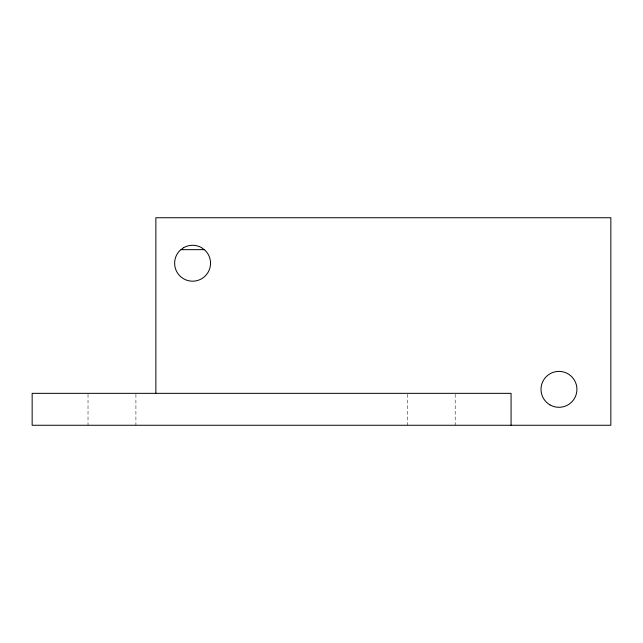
<?xml version="1.0" encoding="UTF-8"?>
<svg xmlns="http://www.w3.org/2000/svg" width="643" height="643" viewBox="0 0 643 643"><rect width="100%" height="100%" fill="white"/><g stroke="black" fill="none" stroke-linecap="round" stroke-linejoin="round"><path stroke-width="0.48" stroke-dasharray="3.21 2.41" d="M455.196 394.336L455.196 425.264M407.308 394.336L407.308 425.264M135.914 394.336L135.914 425.264M88.027 394.336L88.027 425.264"/><path stroke-width="0.96" d="M181.021 249.661L204.153 249.661M511.072 425.264L511.072 393.339L32.15 393.339L32.15 425.264L610.85 425.264L610.85 217.736L155.871 217.736L155.871 393.339M183.609 247.676L179.887 250.529A17.956 17.956 0 0 0 179.887 275.927A17.956 17.956 0 0 0 205.286 275.927A17.956 17.956 0 0 0 205.286 250.529L201.572 247.676A17.956 17.956 0 0 0 183.609 247.676M549.99 404.897A17.956 17.956 0 0 0 576.924 389.345A17.956 17.956 0 0 0 549.99 373.792A17.956 17.956 0 0 0 549.99 404.897"/></g></svg>
